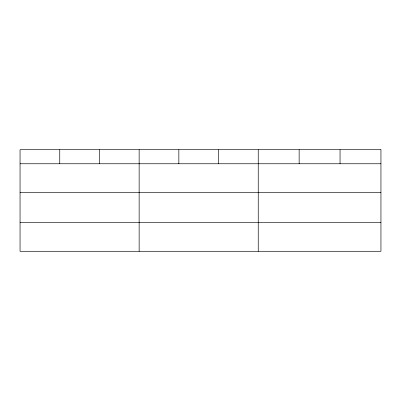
<?xml version="1.0" encoding="UTF-8"?>
<svg xmlns="http://www.w3.org/2000/svg" width="401" height="401" viewBox="0 0 401 401"><rect width="100%" height="100%" fill="white"/><g stroke="black" fill="none" stroke-linecap="round" stroke-linejoin="round"><path stroke-width="0.6" d="M20.05 163.758L380.95 163.758M20.05 192.645L380.95 192.645M20.05 222.405L380.95 222.405M340.048 149.708L340.048 163.758M299.146 149.708L299.146 163.758M258.244 149.708L258.244 251.292M218.545 149.708L218.545 163.758M178.846 149.708L178.846 163.758M139.147 149.708L139.147 251.292M99.448 149.708L99.448 163.758M59.749 149.708L59.749 163.758M380.95 149.708L20.05 149.708L20.05 251.292L380.95 251.292L380.95 149.708"/></g></svg>
